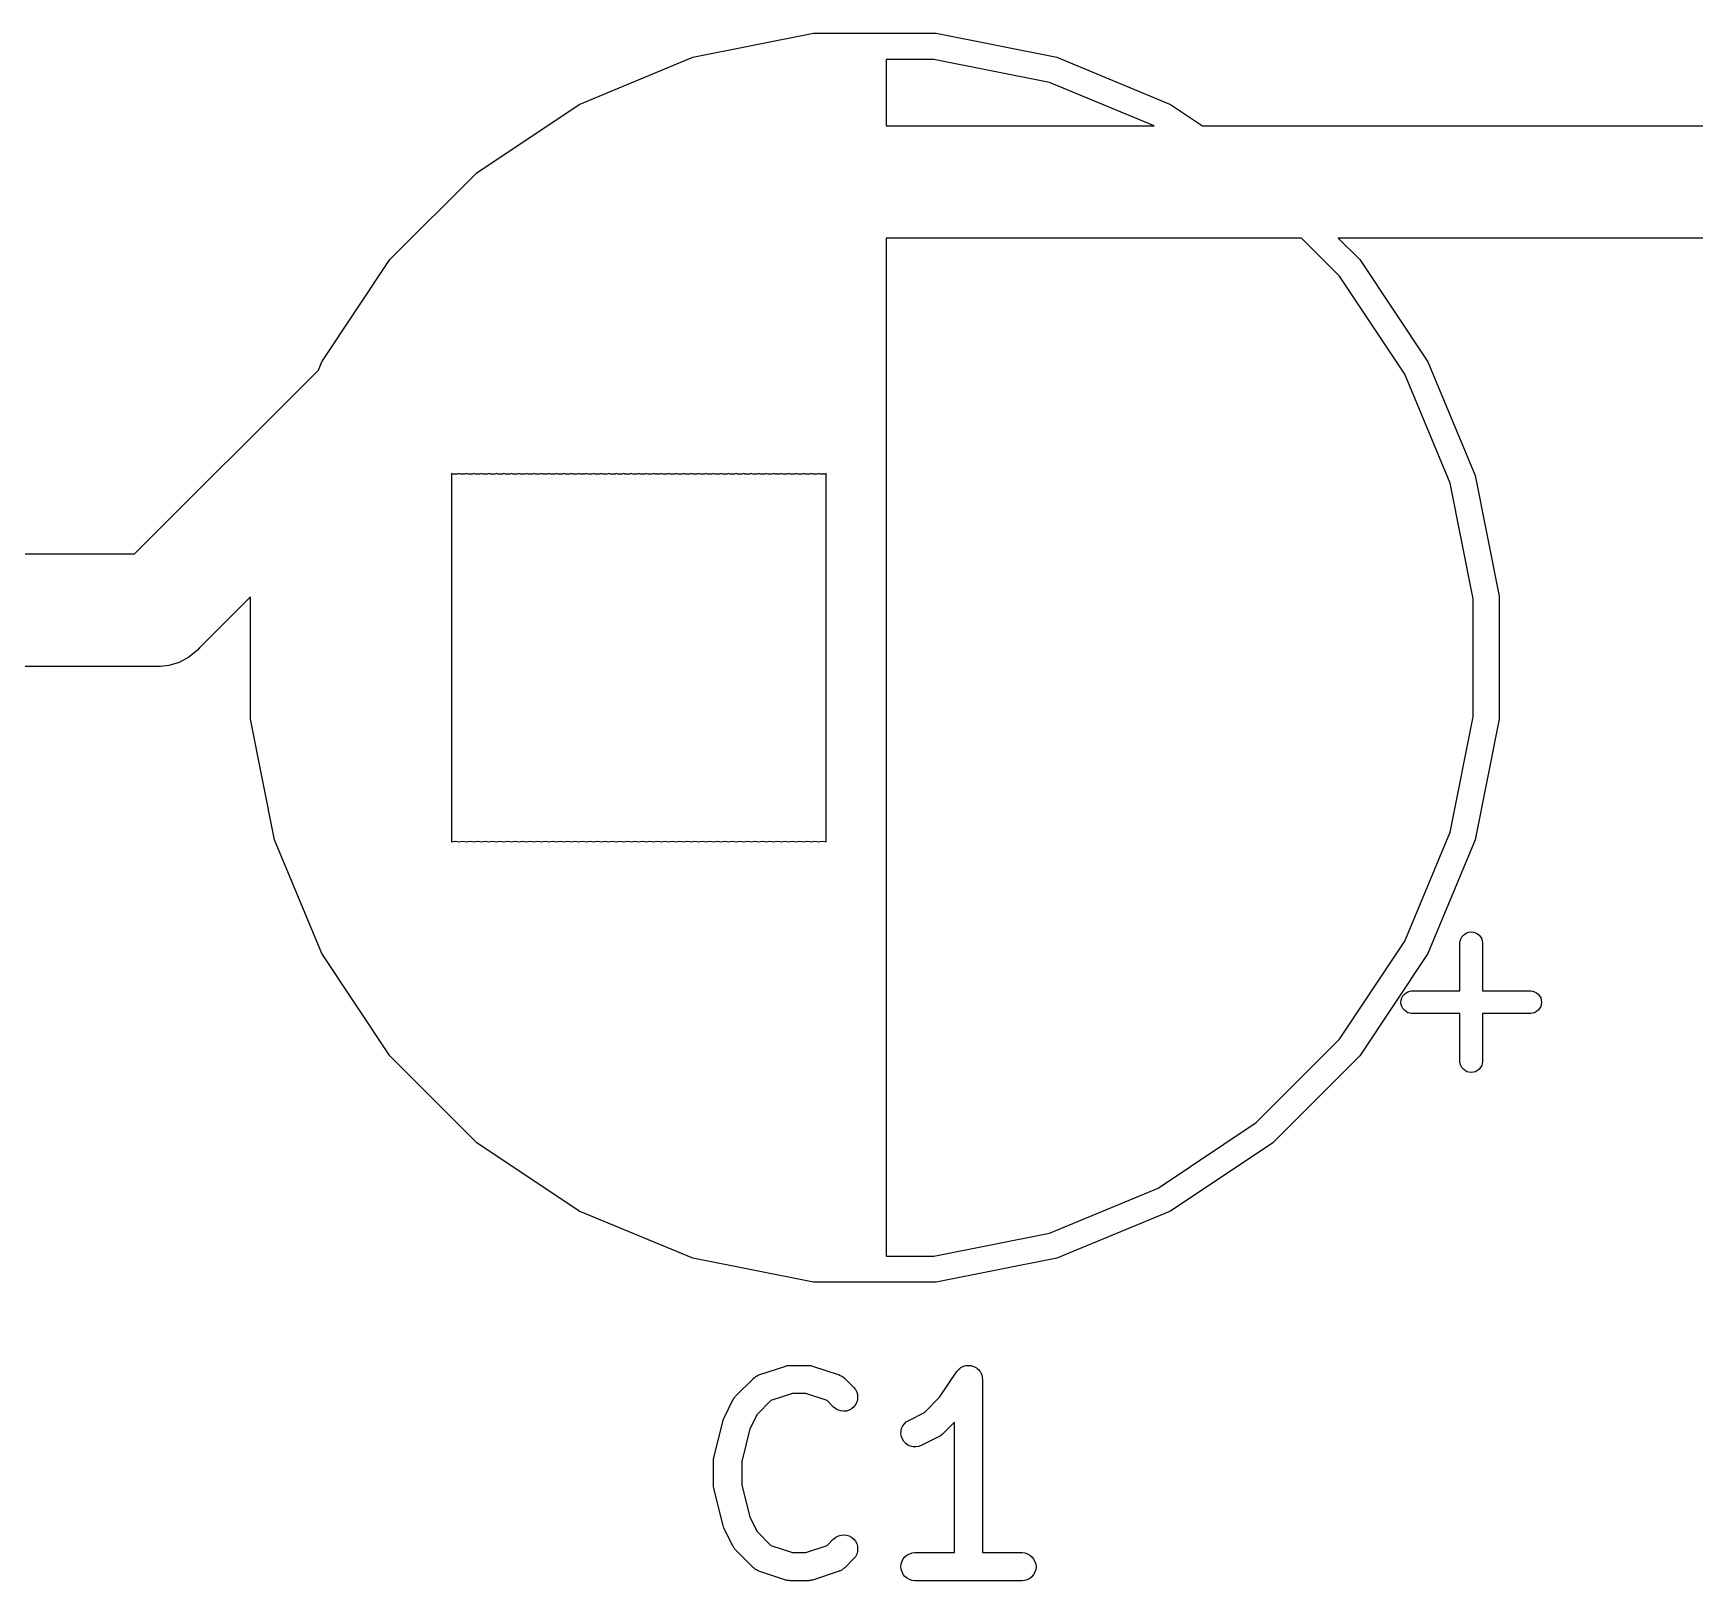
# Model space of a CAD drawing. Extents: x 104.3 to 159.2, y -93 to -16.3.
# Drawn here: x 115.67 to 124.54, y -78.08 to -69.82 of the extents above; entities that cross this region are included whole.
import ezdxf

# ---------------------------------------------------------------- set-up
doc = ezdxf.new("R2010")
doc.units = 0
doc.layers.add('BLACK', color=7, linetype='CONTINUOUS')

msp = doc.modelspace()

# ---------------------------------------------------------------- linework, layer by layer
at = {"layer": 'BLACK', "linetype": 'CONTINUOUS'}
for p, q in [((119.19, -69.9462), (119.834, -69.8181)), ((119.834, -69.8181), (120.49, -69.8181)), ((120.49, -69.8181), (121.134, -69.9462)), ((118.583, -70.1976), (119.19, -69.9462)), ((120.222, -69.9575), (120.222, -70.312)), ((120.477, -69.9575), (120.222, -69.9575)), ((121.094, -70.0802), (120.477, -69.9575)), ((121.134, -69.9462), (121.741, -70.1976)), ((121.653, -70.312), (121.094, -70.0802)), ((118.037, -70.5624), (118.583, -70.1976)), ((121.741, -70.1976), (121.912, -70.312)), ((120.222, -70.312), (121.653, -70.312)), ((121.912, -70.312), (124.844, -70.312)), ((117.572, -71.0268), (118.037, -70.5624)), ((120.222, -70.912), (120.222, -76.3465)), ((122.44, -70.912), (120.222, -70.912)), ((122.643, -71.1156), (122.44, -70.912)), ((124.953, -70.912), (122.637, -70.912)), ((122.637, -70.912), (122.752, -71.0268)), ((117.208, -71.5728), (117.572, -71.0268)), ((122.752, -71.0268), (123.116, -71.5728)), ((122.993, -71.6388), (122.643, -71.1156)), ((117.19, -71.6161), (117.208, -71.5728)), ((123.116, -71.5728), (123.368, -72.1795)), ((116.208, -72.598), (117.19, -71.6161)), ((123.234, -72.2202), (122.993, -71.6388)), ((117.909, -72.1711), (117.901, -72.1686)), ((117.901, -72.1686), (117.901, -74.1354)), ((117.921, -72.1723), (117.909, -72.1711)), ((117.933, -72.1711), (117.921, -72.1723)), ((117.941, -72.1686), (117.933, -72.1711)), ((117.949, -72.1711), (117.941, -72.1686)), ((117.961, -72.1723), (117.949, -72.1711)), ((117.973, -72.1711), (117.961, -72.1723)), ((117.981, -72.1686), (117.973, -72.1711)), ((117.989, -72.1711), (117.981, -72.1686)), ((118.001, -72.1723), (117.989, -72.1711)), ((118.013, -72.1711), (118.001, -72.1723)), ((118.021, -72.1686), (118.013, -72.1711)), ((118.029, -72.1711), (118.021, -72.1686)), ((118.041, -72.1723), (118.029, -72.1711)), ((118.053, -72.1711), (118.041, -72.1723)), ((118.061, -72.1686), (118.053, -72.1711)), ((118.069, -72.1711), (118.061, -72.1686)), ((118.081, -72.1723), (118.069, -72.1711)), ((118.093, -72.1711), (118.081, -72.1723)), ((118.101, -72.1686), (118.093, -72.1711)), ((118.109, -72.1711), (118.101, -72.1686)), ((118.121, -72.1723), (118.109, -72.1711)), ((118.133, -72.1711), (118.121, -72.1723)), ((118.141, -72.1686), (118.133, -72.1711)), ((118.149, -72.1711), (118.141, -72.1686)), ((118.161, -72.1723), (118.149, -72.1711)), ((118.173, -72.1711), (118.161, -72.1723)), ((118.181, -72.1686), (118.173, -72.1711)), ((118.189, -72.1711), (118.181, -72.1686)), ((118.201, -72.1723), (118.189, -72.1711)), ((118.213, -72.1711), (118.201, -72.1723)), ((118.221, -72.1686), (118.213, -72.1711)), ((118.229, -72.1711), (118.221, -72.1686)), ((118.241, -72.1723), (118.229, -72.1711)), ((118.253, -72.1711), (118.241, -72.1723)), ((118.261, -72.1686), (118.253, -72.1711)), ((118.269, -72.1711), (118.261, -72.1686)), ((118.281, -72.1723), (118.269, -72.1711)), ((118.293, -72.1711), (118.281, -72.1723)), ((118.301, -72.1686), (118.293, -72.1711)), ((118.309, -72.1711), (118.301, -72.1686)), ((118.321, -72.1723), (118.309, -72.1711)), ((118.333, -72.1711), (118.321, -72.1723)), ((118.341, -72.1686), (118.333, -72.1711)), ((118.349, -72.1711), (118.341, -72.1686)), ((118.361, -72.1723), (118.349, -72.1711)), ((118.373, -72.1711), (118.361, -72.1723)), ((118.381, -72.1686), (118.373, -72.1711)), ((118.389, -72.1711), (118.381, -72.1686)), ((118.401, -72.1723), (118.389, -72.1711)), ((118.413, -72.1711), (118.401, -72.1723)), ((118.421, -72.1686), (118.413, -72.1711)), ((118.429, -72.1711), (118.421, -72.1686)), ((118.441, -72.1723), (118.429, -72.1711)), ((118.453, -72.1711), (118.441, -72.1723)), ((118.461, -72.1686), (118.453, -72.1711)), ((118.469, -72.1711), (118.461, -72.1686)), ((118.481, -72.1723), (118.469, -72.1711)), ((118.493, -72.1711), (118.481, -72.1723)), ((118.501, -72.1686), (118.493, -72.1711)), ((118.509, -72.1711), (118.501, -72.1686)), ((118.521, -72.1723), (118.509, -72.1711)), ((118.533, -72.1711), (118.521, -72.1723)), ((118.541, -72.1686), (118.533, -72.1711)), ((118.549, -72.1711), (118.541, -72.1686)), ((118.561, -72.1723), (118.549, -72.1711)), ((118.573, -72.1711), (118.561, -72.1723)), ((118.581, -72.1686), (118.573, -72.1711)), ((118.589, -72.1711), (118.581, -72.1686)), ((118.601, -72.1723), (118.589, -72.1711)), ((118.613, -72.1711), (118.601, -72.1723)), ((118.621, -72.1686), (118.613, -72.1711)), ((118.629, -72.1711), (118.621, -72.1686)), ((118.641, -72.1723), (118.629, -72.1711)), ((118.653, -72.1711), (118.641, -72.1723)), ((118.661, -72.1686), (118.653, -72.1711)), ((118.669, -72.1711), (118.661, -72.1686)), ((118.681, -72.1723), (118.669, -72.1711)), ((118.693, -72.1711), (118.681, -72.1723)), ((118.701, -72.1686), (118.693, -72.1711)), ((118.709, -72.1711), (118.701, -72.1686)), ((118.721, -72.1723), (118.709, -72.1711)), ((118.733, -72.1711), (118.721, -72.1723)), ((118.741, -72.1686), (118.733, -72.1711)), ((118.749, -72.1711), (118.741, -72.1686)), ((118.761, -72.1723), (118.749, -72.1711)), ((118.773, -72.1711), (118.761, -72.1723)), ((118.781, -72.1686), (118.773, -72.1711)), ((118.789, -72.1711), (118.781, -72.1686)), ((118.801, -72.1723), (118.789, -72.1711)), ((118.813, -72.1711), (118.801, -72.1723)), ((118.821, -72.1686), (118.813, -72.1711)), ((118.829, -72.1711), (118.821, -72.1686)), ((118.841, -72.1723), (118.829, -72.1711)), ((118.853, -72.1711), (118.841, -72.1723)), ((118.861, -72.1686), (118.853, -72.1711)), ((118.869, -72.1711), (118.861, -72.1686)), ((118.881, -72.1723), (118.869, -72.1711)), ((118.893, -72.1711), (118.881, -72.1723)), ((118.901, -72.1686), (118.893, -72.1711)), ((118.909, -72.1711), (118.901, -72.1686)), ((118.921, -72.1723), (118.909, -72.1711)), ((118.933, -72.1711), (118.921, -72.1723)), ((118.941, -72.1686), (118.933, -72.1711)), ((118.949, -72.1711), (118.941, -72.1686)), ((118.961, -72.1723), (118.949, -72.1711)), ((118.973, -72.1711), (118.961, -72.1723)), ((118.981, -72.1686), (118.973, -72.1711)), ((118.989, -72.1711), (118.981, -72.1686)), ((119.001, -72.1723), (118.989, -72.1711)), ((119.013, -72.1711), (119.001, -72.1723)), ((119.021, -72.1686), (119.013, -72.1711)), ((119.029, -72.1711), (119.021, -72.1686)), ((119.041, -72.1723), (119.029, -72.1711)), ((119.053, -72.1711), (119.041, -72.1723)), ((119.061, -72.1686), (119.053, -72.1711)), ((119.069, -72.1711), (119.061, -72.1686)), ((119.081, -72.1723), (119.069, -72.1711)), ((119.093, -72.1711), (119.081, -72.1723)), ((119.101, -72.1686), (119.093, -72.1711)), ((119.109, -72.1711), (119.101, -72.1686)), ((119.121, -72.1723), (119.109, -72.1711)), ((119.133, -72.1711), (119.121, -72.1723)), ((119.141, -72.1686), (119.133, -72.1711)), ((119.149, -72.1711), (119.141, -72.1686)), ((119.161, -72.1723), (119.149, -72.1711)), ((119.173, -72.1711), (119.161, -72.1723)), ((119.181, -72.1686), (119.173, -72.1711)), ((119.189, -72.1711), (119.181, -72.1686)), ((119.201, -72.1723), (119.189, -72.1711)), ((119.213, -72.1711), (119.201, -72.1723)), ((119.221, -72.1686), (119.213, -72.1711)), ((119.229, -72.1711), (119.221, -72.1686)), ((119.241, -72.1723), (119.229, -72.1711)), ((119.253, -72.1711), (119.241, -72.1723)), ((119.261, -72.1686), (119.253, -72.1711)), ((119.269, -72.1711), (119.261, -72.1686)), ((119.281, -72.1723), (119.269, -72.1711)), ((119.293, -72.1711), (119.281, -72.1723)), ((119.301, -72.1686), (119.293, -72.1711)), ((119.309, -72.1711), (119.301, -72.1686)), ((119.321, -72.1723), (119.309, -72.1711)), ((119.333, -72.1711), (119.321, -72.1723)), ((119.341, -72.1686), (119.333, -72.1711)), ((119.349, -72.1711), (119.341, -72.1686)), ((119.361, -72.1723), (119.349, -72.1711)), ((119.373, -72.1711), (119.361, -72.1723)), ((119.381, -72.1686), (119.373, -72.1711)), ((119.389, -72.1711), (119.381, -72.1686)), ((119.401, -72.1723), (119.389, -72.1711)), ((119.413, -72.1711), (119.401, -72.1723)), ((119.421, -72.1686), (119.413, -72.1711)), ((119.429, -72.1711), (119.421, -72.1686)), ((119.441, -72.1723), (119.429, -72.1711)), ((119.453, -72.1711), (119.441, -72.1723)), ((119.462, -72.1685), (119.453, -72.1711)), ((119.47, -72.1711), (119.462, -72.1685)), ((119.482, -72.1723), (119.47, -72.1711)), ((119.494, -72.1711), (119.482, -72.1723)), ((119.502, -72.1686), (119.494, -72.1711)), ((119.51, -72.1711), (119.502, -72.1686)), ((119.522, -72.1723), (119.51, -72.1711)), ((119.534, -72.1711), (119.522, -72.1723)), ((119.542, -72.1686), (119.534, -72.1711)), ((119.55, -72.1711), (119.542, -72.1686)), ((119.562, -72.1723), (119.55, -72.1711)), ((119.574, -72.1711), (119.562, -72.1723)), ((119.582, -72.1686), (119.574, -72.1711)), ((119.59, -72.1711), (119.582, -72.1686)), ((119.602, -72.1723), (119.59, -72.1711)), ((119.614, -72.1711), (119.602, -72.1723)), ((119.622, -72.1686), (119.614, -72.1711)), ((119.63, -72.1711), (119.622, -72.1686)), ((119.642, -72.1723), (119.63, -72.1711)), ((119.654, -72.1711), (119.642, -72.1723)), ((119.662, -72.1686), (119.654, -72.1711)), ((119.67, -72.1711), (119.662, -72.1686)), ((119.682, -72.1723), (119.67, -72.1711)), ((119.694, -72.1711), (119.682, -72.1723)), ((119.702, -72.1686), (119.694, -72.1711)), ((119.71, -72.1711), (119.702, -72.1686)), ((119.722, -72.1723), (119.71, -72.1711)), ((119.734, -72.1711), (119.722, -72.1723)), ((119.742, -72.1686), (119.734, -72.1711)), ((119.75, -72.1711), (119.742, -72.1686)), ((119.762, -72.1723), (119.75, -72.1711)), ((119.774, -72.1711), (119.762, -72.1723)), ((119.782, -72.1686), (119.774, -72.1711)), ((119.79, -72.1711), (119.782, -72.1686)), ((119.802, -72.1723), (119.79, -72.1711)), ((119.814, -72.1711), (119.802, -72.1723)), ((119.822, -72.1686), (119.814, -72.1711)), ((119.83, -72.1711), (119.822, -72.1686)), ((119.842, -72.1723), (119.83, -72.1711)), ((119.854, -72.1711), (119.842, -72.1723)), ((119.862, -72.1686), (119.854, -72.1711)), ((119.87, -72.1711), (119.862, -72.1686)), ((119.882, -72.1723), (119.87, -72.1711)), ((119.894, -72.1711), (119.882, -72.1723)), ((119.902, -72.1686), (119.894, -72.1711)), ((119.902, -74.1354), (119.902, -72.1686)), ((119.902, -72.1686), (119.902, -72.1686)), ((123.357, -72.8374), (123.234, -72.2202)), ((123.368, -72.1795), (123.496, -72.8236)), ((113.091, -72.598), (116.208, -72.598)), ((116.828, -72.8261), (116.555, -73.0997)), ((116.828, -73.4804), (116.828, -72.8261)), ((123.357, -73.4666), (123.357, -72.8374)), ((123.496, -72.8236), (123.496, -73.4804)), ((116.545, -73.1112), (116.499, -73.1486)), ((116.555, -73.0997), (116.545, -73.1112)), ((116.317, -73.198), (113.169, -73.198)), ((116.332, -73.1994), (116.317, -73.198)), ((116.347, -73.198), (116.332, -73.1994)), ((116.391, -73.1937), (116.347, -73.198)), ((116.347, -73.198), (116.347, -73.198)), ((116.447, -73.1765), (116.391, -73.1937)), ((116.499, -73.1486), (116.447, -73.1765)), ((123.234, -74.0838), (123.357, -73.4666)), ((116.956, -74.1245), (116.828, -73.4804)), ((123.496, -73.4804), (123.368, -74.1245)), ((122.993, -74.6652), (123.234, -74.0838)), ((117.208, -74.7312), (116.956, -74.1245)), ((117.901, -74.1354), (117.909, -74.1329)), ((117.909, -74.1329), (117.921, -74.1317)), ((117.921, -74.1317), (117.933, -74.1329)), ((117.933, -74.1329), (117.941, -74.1354)), ((117.941, -74.1354), (117.949, -74.1329)), ((117.949, -74.1329), (117.961, -74.1317)), ((117.961, -74.1317), (117.973, -74.1329)), ((117.973, -74.1329), (117.981, -74.1354)), ((117.981, -74.1354), (117.989, -74.1329)), ((117.989, -74.1329), (118.001, -74.1317)), ((118.001, -74.1317), (118.013, -74.1329)), ((118.013, -74.1329), (118.021, -74.1354)), ((118.021, -74.1354), (118.029, -74.1329)), ((118.029, -74.1329), (118.041, -74.1317)), ((118.041, -74.1317), (118.053, -74.1329)), ((118.053, -74.1329), (118.061, -74.1354)), ((118.061, -74.1354), (118.069, -74.1329)), ((118.069, -74.1329), (118.081, -74.1317)), ((118.081, -74.1317), (118.093, -74.1329)), ((118.093, -74.1329), (118.101, -74.1354)), ((118.101, -74.1354), (118.109, -74.1329)), ((118.109, -74.1329), (118.121, -74.1317)), ((118.121, -74.1317), (118.133, -74.1329)), ((118.133, -74.1329), (118.141, -74.1354)), ((118.141, -74.1354), (118.149, -74.1329)), ((118.149, -74.1329), (118.161, -74.1317)), ((118.161, -74.1317), (118.173, -74.1329)), ((118.173, -74.1329), (118.181, -74.1354)), ((118.181, -74.1354), (118.189, -74.1329)), ((118.189, -74.1329), (118.201, -74.1317)), ((118.201, -74.1317), (118.213, -74.1329)), ((118.213, -74.1329), (118.221, -74.1354)), ((118.221, -74.1354), (118.229, -74.1329)), ((118.229, -74.1329), (118.241, -74.1317)), ((118.241, -74.1317), (118.253, -74.1329)), ((118.253, -74.1329), (118.261, -74.1354)), ((118.261, -74.1354), (118.269, -74.1329)), ((118.269, -74.1329), (118.281, -74.1317)), ((118.281, -74.1317), (118.293, -74.1329)), ((118.293, -74.1329), (118.301, -74.1354)), ((118.301, -74.1354), (118.309, -74.1329)), ((118.309, -74.1329), (118.321, -74.1317)), ((118.321, -74.1317), (118.333, -74.1329)), ((118.333, -74.1329), (118.341, -74.1354)), ((118.341, -74.1354), (118.349, -74.1329)), ((118.349, -74.1329), (118.361, -74.1317)), ((118.361, -74.1317), (118.373, -74.1329)), ((118.373, -74.1329), (118.381, -74.1354)), ((118.381, -74.1354), (118.389, -74.1329)), ((118.389, -74.1329), (118.401, -74.1317)), ((118.401, -74.1317), (118.413, -74.1329)), ((118.413, -74.1329), (118.421, -74.1354)), ((118.421, -74.1354), (118.429, -74.1329)), ((118.429, -74.1329), (118.441, -74.1317)), ((118.441, -74.1317), (118.453, -74.1329)), ((118.453, -74.1329), (118.461, -74.1354)), ((118.461, -74.1354), (118.469, -74.1329)), ((118.469, -74.1329), (118.481, -74.1317)), ((118.481, -74.1317), (118.493, -74.1329)), ((118.493, -74.1329), (118.501, -74.1354)), ((118.501, -74.1354), (118.509, -74.1329)), ((118.509, -74.1329), (118.521, -74.1317)), ((118.521, -74.1317), (118.533, -74.1329)), ((118.533, -74.1329), (118.541, -74.1354)), ((118.541, -74.1354), (118.549, -74.1329)), ((118.549, -74.1329), (118.561, -74.1317)), ((118.561, -74.1317), (118.573, -74.1329)), ((118.573, -74.1329), (118.581, -74.1354)), ((118.581, -74.1354), (118.589, -74.1329)), ((118.589, -74.1329), (118.601, -74.1317)), ((118.601, -74.1317), (118.613, -74.1329)), ((118.613, -74.1329), (118.621, -74.1354)), ((118.621, -74.1354), (118.629, -74.1329)), ((118.629, -74.1329), (118.641, -74.1317)), ((118.641, -74.1317), (118.653, -74.1329)), ((118.653, -74.1329), (118.661, -74.1354)), ((118.661, -74.1354), (118.669, -74.1329)), ((118.669, -74.1329), (118.681, -74.1317)), ((118.681, -74.1317), (118.693, -74.1329)), ((118.693, -74.1329), (118.701, -74.1354)), ((118.701, -74.1354), (118.709, -74.1329)), ((118.709, -74.1329), (118.721, -74.1317)), ((118.721, -74.1317), (118.733, -74.1329)), ((118.733, -74.1329), (118.741, -74.1354)), ((118.741, -74.1354), (118.749, -74.1329)), ((118.749, -74.1329), (118.761, -74.1317)), ((118.761, -74.1317), (118.773, -74.1329)), ((118.773, -74.1329), (118.781, -74.1354)), ((118.781, -74.1354), (118.789, -74.1329)), ((118.789, -74.1329), (118.801, -74.1317)), ((118.801, -74.1317), (118.813, -74.1329)), ((118.813, -74.1329), (118.821, -74.1354)), ((118.821, -74.1354), (118.829, -74.1329)), ((118.829, -74.1329), (118.841, -74.1317)), ((118.841, -74.1317), (118.853, -74.1329)), ((118.853, -74.1329), (118.861, -74.1354)), ((118.861, -74.1354), (118.869, -74.1329)), ((118.869, -74.1329), (118.881, -74.1317)), ((118.881, -74.1317), (118.893, -74.1329)), ((118.893, -74.1329), (118.901, -74.1354)), ((118.901, -74.1354), (118.909, -74.1329)), ((118.909, -74.1329), (118.921, -74.1317)), ((118.921, -74.1317), (118.933, -74.1329)), ((118.933, -74.1329), (118.941, -74.1354)), ((118.941, -74.1354), (118.949, -74.1329)), ((118.949, -74.1329), (118.961, -74.1317)), ((118.961, -74.1317), (118.973, -74.1329)), ((118.973, -74.1329), (118.981, -74.1354)), ((118.981, -74.1354), (118.989, -74.1329)), ((118.989, -74.1329), (119.001, -74.1317)), ((119.001, -74.1317), (119.013, -74.1329)), ((119.013, -74.1329), (119.021, -74.1354)), ((119.021, -74.1354), (119.029, -74.1329)), ((119.029, -74.1329), (119.041, -74.1317)), ((119.041, -74.1317), (119.053, -74.1329)), ((119.053, -74.1329), (119.061, -74.1354)), ((119.061, -74.1354), (119.069, -74.1329)), ((119.069, -74.1329), (119.081, -74.1317)), ((119.081, -74.1317), (119.093, -74.1329)), ((119.093, -74.1329), (119.101, -74.1354)), ((119.101, -74.1354), (119.109, -74.1329)), ((119.109, -74.1329), (119.121, -74.1317)), ((119.121, -74.1317), (119.133, -74.1329)), ((119.133, -74.1329), (119.141, -74.1354)), ((119.141, -74.1354), (119.149, -74.1329)), ((119.149, -74.1329), (119.161, -74.1317)), ((119.161, -74.1317), (119.173, -74.1329)), ((119.173, -74.1329), (119.181, -74.1354)), ((119.181, -74.1354), (119.189, -74.1329)), ((119.189, -74.1329), (119.201, -74.1317)), ((119.201, -74.1317), (119.213, -74.1329)), ((119.213, -74.1329), (119.221, -74.1354)), ((119.221, -74.1354), (119.229, -74.1329)), ((119.229, -74.1329), (119.241, -74.1317)), ((119.241, -74.1317), (119.253, -74.1329)), ((119.253, -74.1329), (119.261, -74.1354)), ((119.261, -74.1354), (119.269, -74.1329)), ((119.269, -74.1329), (119.281, -74.1317)), ((119.281, -74.1317), (119.293, -74.1329)), ((119.293, -74.1329), (119.301, -74.1354)), ((119.301, -74.1354), (119.309, -74.1329)), ((119.309, -74.1329), (119.321, -74.1317)), ((119.321, -74.1317), (119.333, -74.1329)), ((119.333, -74.1329), (119.341, -74.1354)), ((119.341, -74.1354), (119.349, -74.1329)), ((119.349, -74.1329), (119.361, -74.1317)), ((119.361, -74.1317), (119.373, -74.1329)), ((119.373, -74.1329), (119.381, -74.1354)), ((119.381, -74.1354), (119.389, -74.1329)), ((119.389, -74.1329), (119.401, -74.1317)), ((119.401, -74.1317), (119.413, -74.1329)), ((119.413, -74.1329), (119.421, -74.1354)), ((119.421, -74.1354), (119.429, -74.1329)), ((119.429, -74.1329), (119.441, -74.1317)), ((119.441, -74.1317), (119.453, -74.1329)), ((119.453, -74.1329), (119.462, -74.1355)), ((119.462, -74.1355), (119.47, -74.1329)), ((119.47, -74.1329), (119.482, -74.1317)), ((119.482, -74.1317), (119.494, -74.1329)), ((119.494, -74.1329), (119.502, -74.1354)), ((119.502, -74.1354), (119.51, -74.1329)), ((119.51, -74.1329), (119.522, -74.1317)), ((119.522, -74.1317), (119.534, -74.1329)), ((119.534, -74.1329), (119.542, -74.1354)), ((119.542, -74.1354), (119.55, -74.1329)), ((119.55, -74.1329), (119.562, -74.1317)), ((119.562, -74.1317), (119.574, -74.1329)), ((119.574, -74.1329), (119.582, -74.1354)), ((119.582, -74.1354), (119.59, -74.1329)), ((119.59, -74.1329), (119.602, -74.1317)), ((119.602, -74.1317), (119.614, -74.1329)), ((119.614, -74.1329), (119.622, -74.1354)), ((119.622, -74.1354), (119.63, -74.1329)), ((119.63, -74.1329), (119.642, -74.1317)), ((119.642, -74.1317), (119.654, -74.1329)), ((119.654, -74.1329), (119.662, -74.1354)), ((119.662, -74.1354), (119.67, -74.1329)), ((119.67, -74.1329), (119.682, -74.1317)), ((119.682, -74.1317), (119.694, -74.1329)), ((119.694, -74.1329), (119.702, -74.1354)), ((119.702, -74.1354), (119.71, -74.1329)), ((119.71, -74.1329), (119.722, -74.1317)), ((119.722, -74.1317), (119.734, -74.1329)), ((119.734, -74.1329), (119.742, -74.1354)), ((119.742, -74.1354), (119.75, -74.1329)), ((119.75, -74.1329), (119.762, -74.1317)), ((119.762, -74.1317), (119.774, -74.1329)), ((119.774, -74.1329), (119.782, -74.1354)), ((119.782, -74.1354), (119.79, -74.1329)), ((119.79, -74.1329), (119.802, -74.1317)), ((119.802, -74.1317), (119.814, -74.1329)), ((119.814, -74.1329), (119.822, -74.1354)), ((119.822, -74.1354), (119.83, -74.1329)), ((119.83, -74.1329), (119.842, -74.1317)), ((119.842, -74.1317), (119.854, -74.1329)), ((119.854, -74.1329), (119.862, -74.1354)), ((119.862, -74.1354), (119.87, -74.1329)), ((119.87, -74.1329), (119.882, -74.1317)), ((119.882, -74.1317), (119.894, -74.1329)), ((119.894, -74.1329), (119.902, -74.1354)), ((123.368, -74.1245), (123.116, -74.7312)), ((123.305, -74.6334), (123.314, -74.6259)), ((123.314, -74.6259), (123.324, -74.6203)), ((123.324, -74.6203), (123.335, -74.6169)), ((123.335, -74.6169), (123.347, -74.6157)), ((123.347, -74.6157), (123.359, -74.6169)), ((123.359, -74.6169), (123.37, -74.6203)), ((123.37, -74.6203), (123.381, -74.6259)), ((123.381, -74.6259), (123.39, -74.6334)), ((122.643, -75.1884), (122.993, -74.6652)), ((123.287, -74.6731), (123.288, -74.6642)), ((123.287, -74.931), (123.287, -74.6731)), ((123.288, -74.6642), (123.292, -74.6529)), ((123.292, -74.6529), (123.297, -74.6425)), ((123.297, -74.6425), (123.305, -74.6334)), ((123.39, -74.6334), (123.397, -74.6425)), ((123.397, -74.6425), (123.403, -74.6529)), ((123.403, -74.6529), (123.406, -74.6642)), ((123.406, -74.6642), (123.407, -74.6731)), ((123.407, -74.6731), (123.407, -74.931)), ((117.572, -75.2772), (117.208, -74.7312)), ((123.116, -74.7312), (122.752, -75.2772)), ((122.972, -74.991), (122.973, -74.9792)), ((122.973, -74.9792), (122.977, -74.9679)), ((122.977, -74.9679), (122.982, -74.9575)), ((122.982, -74.9575), (122.99, -74.9484)), ((122.99, -74.9484), (122.999, -74.9409)), ((122.999, -74.9409), (123.009, -74.9353)), ((123.009, -74.9353), (123.02, -74.9319)), ((123.02, -74.9319), (123.029, -74.931)), ((123.029, -74.931), (123.287, -74.931)), ((123.407, -74.931), (123.665, -74.931)), ((123.665, -74.931), (123.674, -74.9319)), ((123.674, -74.9319), (123.685, -74.9353)), ((123.685, -74.9353), (123.696, -74.9409)), ((123.696, -74.9409), (123.705, -74.9484)), ((123.705, -74.9484), (123.712, -74.9575)), ((123.712, -74.9575), (123.718, -74.9679)), ((123.718, -74.9679), (123.721, -74.9792)), ((123.721, -74.9792), (123.723, -74.991)), ((122.973, -75.0028), (122.972, -74.991)), ((122.977, -75.0141), (122.973, -75.0028)), ((122.982, -75.0245), (122.977, -75.0141)), ((122.99, -75.0336), (122.982, -75.0245)), ((122.999, -75.0411), (122.99, -75.0336)), ((123.009, -75.0467), (122.999, -75.0411)), ((123.02, -75.0501), (123.009, -75.0467)), ((123.029, -75.051), (123.02, -75.0501)), ((123.287, -75.051), (123.029, -75.051)), ((123.287, -75.3089), (123.287, -75.051)), ((123.665, -75.051), (123.407, -75.051)), ((123.407, -75.051), (123.407, -75.3089)), ((123.674, -75.0501), (123.665, -75.051)), ((123.685, -75.0467), (123.674, -75.0501)), ((123.696, -75.0411), (123.685, -75.0467)), ((123.705, -75.0336), (123.696, -75.0411)), ((123.712, -75.0245), (123.705, -75.0336)), ((123.718, -75.0141), (123.712, -75.0245)), ((123.721, -75.0028), (123.718, -75.0141)), ((123.723, -74.991), (123.721, -75.0028)), ((122.198, -75.6334), (122.643, -75.1884)), ((118.037, -75.7416), (117.572, -75.2772)), ((122.752, -75.2772), (122.287, -75.7416)), ((123.288, -75.3178), (123.287, -75.3089)), ((123.292, -75.3291), (123.288, -75.3178)), ((123.297, -75.3395), (123.292, -75.3291)), ((123.305, -75.3486), (123.297, -75.3395)), ((123.397, -75.3395), (123.39, -75.3486)), ((123.403, -75.3291), (123.397, -75.3395)), ((123.406, -75.3178), (123.403, -75.3291)), ((123.407, -75.3089), (123.406, -75.3178)), ((123.314, -75.3561), (123.305, -75.3486)), ((123.324, -75.3617), (123.314, -75.3561)), ((123.335, -75.3651), (123.324, -75.3617)), ((123.347, -75.3663), (123.335, -75.3651)), ((123.359, -75.3651), (123.347, -75.3663)), ((123.37, -75.3617), (123.359, -75.3651)), ((123.381, -75.3561), (123.37, -75.3617)), ((123.39, -75.3486), (123.381, -75.3561)), ((121.675, -75.983), (122.198, -75.6334)), ((118.583, -76.1064), (118.037, -75.7416)), ((122.287, -75.7416), (121.741, -76.1064)), ((121.094, -76.2238), (121.675, -75.983)), ((119.19, -76.3577), (118.583, -76.1064)), ((121.741, -76.1064), (121.134, -76.3577)), ((120.477, -76.3465), (121.094, -76.2238)), ((119.834, -76.4859), (119.19, -76.3577)), ((120.222, -76.3465), (120.477, -76.3465)), ((121.134, -76.3577), (120.49, -76.4859)), ((120.49, -76.4859), (119.834, -76.4859)), ((119.543, -76.9808), (119.686, -76.9332)), ((119.686, -76.9332), (119.687, -76.9329)), ((119.687, -76.9329), (119.691, -76.932)), ((119.691, -76.932), (119.695, -76.9308)), ((119.695, -76.9308), (119.698, -76.9305)), ((119.698, -76.9305), (119.701, -76.9299)), ((119.701, -76.9299), (119.705, -76.9298)), ((119.705, -76.9298), (119.71, -76.9294)), ((119.71, -76.9294), (119.805, -76.9294)), ((119.805, -76.9294), (119.806, -76.9294)), ((119.806, -76.9294), (119.81, -76.9299)), ((119.81, -76.9299), (119.814, -76.93)), ((119.814, -76.93), (119.817, -76.9307)), ((119.817, -76.9307), (119.82, -76.931)), ((119.82, -76.931), (119.824, -76.9323)), ((119.824, -76.9323), (119.829, -76.9332)), ((119.829, -76.9332), (119.971, -76.9808)), ((120.628, -76.9381), (120.634, -76.9348)), ((120.634, -76.9348), (120.641, -76.9328)), ((120.634, -76.9348), (120.634, -76.9348)), ((120.634, -76.9348), (120.634, -76.9348)), ((120.641, -76.9328), (120.648, -76.9307)), ((120.648, -76.9307), (120.655, -76.9301)), ((120.648, -76.9307), (120.648, -76.9307)), ((120.648, -76.9307), (120.648, -76.9307)), ((120.655, -76.9301), (120.663, -76.9294)), ((120.663, -76.9294), (120.663, -76.9294)), ((120.663, -76.9294), (120.67, -76.9301)), ((120.663, -76.9294), (120.663, -76.9294)), ((120.67, -76.9301), (120.677, -76.9309)), ((120.677, -76.9309), (120.677, -76.9309)), ((120.677, -76.9309), (120.677, -76.9309)), ((120.677, -76.9309), (120.684, -76.9331)), ((120.684, -76.9331), (120.691, -76.9352)), ((120.691, -76.9352), (120.691, -76.9353)), ((120.691, -76.9353), (120.691, -76.9353)), ((120.691, -76.9353), (120.697, -76.9386)), ((119.418, -77.0942), (119.514, -76.999)), ((119.514, -76.9982), (119.516, -76.9969)), ((119.514, -76.999), (119.514, -76.9982)), ((119.516, -76.9969), (119.518, -76.9953)), ((119.518, -76.9953), (119.522, -76.9923)), ((119.522, -76.9923), (119.526, -76.9891)), ((119.526, -76.9891), (119.528, -76.9881)), ((119.528, -76.9881), (119.53, -76.9868)), ((119.53, -76.9868), (119.534, -76.9847)), ((119.534, -76.9847), (119.539, -76.9824)), ((119.539, -76.9824), (119.541, -76.9817)), ((119.541, -76.9817), (119.543, -76.9808)), ((119.971, -76.9808), (119.972, -76.9812)), ((119.972, -76.9812), (119.974, -76.9821)), ((119.974, -76.9821), (119.977, -76.9828)), ((119.977, -76.9828), (119.981, -76.9852)), ((119.981, -76.9852), (119.986, -76.9873)), ((119.986, -76.9873), (119.987, -76.9886)), ((119.987, -76.9886), (119.989, -76.9897)), ((119.989, -76.9897), (119.993, -76.9929)), ((119.993, -76.9929), (119.998, -76.9959)), ((119.998, -76.9959), (119.999, -76.9976)), ((119.999, -76.9976), (120.001, -76.999)), ((120.001, -76.999), (120.048, -77.0466)), ((120.508, -77.0995), (120.6, -76.9628)), ((120.6, -76.9619), (120.605, -76.9565)), ((120.6, -76.962), (120.6, -76.9619)), ((120.6, -76.9628), (120.6, -76.962)), ((120.6, -76.962), (120.6, -76.962)), ((120.6, -76.962), (120.6, -76.962)), ((120.605, -76.9565), (120.61, -76.9508)), ((120.61, -76.9507), (120.615, -76.9462)), ((120.61, -76.9508), (120.61, -76.9507)), ((120.61, -76.9508), (120.61, -76.9508)), ((120.615, -76.9462), (120.621, -76.9416)), ((120.621, -76.9416), (120.628, -76.9381)), ((120.621, -76.9416), (120.621, -76.9416)), ((120.621, -76.9416), (120.621, -76.9416)), ((120.697, -76.9386), (120.704, -76.9422)), ((120.704, -76.9422), (120.704, -76.9422)), ((120.704, -76.9422), (120.704, -76.9423)), ((120.704, -76.9423), (120.709, -76.9466)), ((120.709, -76.9466), (120.715, -76.9515)), ((120.715, -76.9515), (120.715, -76.9516)), ((120.715, -76.9516), (120.715, -76.9516)), ((120.715, -76.9516), (120.72, -76.9571)), ((120.72, -76.9571), (120.724, -76.9629)), ((120.724, -76.9629), (120.724, -76.9629)), ((120.724, -76.9629), (120.725, -76.963)), ((120.725, -76.963), (120.728, -76.9694)), ((120.728, -76.9694), (120.731, -76.9758)), ((120.731, -76.9758), (120.731, -76.9759)), ((120.731, -76.9759), (120.731, -76.9759)), ((120.731, -76.9759), (120.733, -76.9824)), ((120.733, -76.9824), (120.736, -76.9898)), ((120.736, -76.9898), (120.736, -76.9899)), ((120.736, -76.9899), (120.736, -76.9899)), ((120.736, -76.9899), (120.736, -76.9972)), ((120.736, -76.9972), (120.737, -77.0044)), ((120.737, -77.0044), (120.737, -77.9294)), ((119.357, -77.2089), (119.404, -77.1137)), ((119.404, -77.1137), (119.405, -77.1128)), ((119.405, -77.1128), (119.407, -77.1092)), ((119.407, -77.1092), (119.409, -77.1055)), ((119.409, -77.1055), (119.411, -77.1031)), ((119.411, -77.1031), (119.413, -77.1005)), ((119.413, -77.1005), (119.416, -77.0975)), ((119.416, -77.0975), (119.418, -77.0942)), ((119.722, -77.0794), (119.607, -77.1176)), ((119.793, -77.0794), (119.722, -77.0794)), ((119.907, -77.1176), (119.793, -77.0794)), ((120.048, -77.0466), (120.049, -77.0473)), ((120.049, -77.0473), (120.058, -77.0588)), ((120.058, -77.0588), (120.065, -77.0718)), ((120.065, -77.0718), (120.069, -77.0858)), ((120.069, -77.0858), (120.07, -77.1004)), ((120.07, -77.1004), (120.069, -77.115)), ((120.427, -77.1808), (120.508, -77.0995)), ((119.533, -77.1917), (119.495, -77.2687)), ((119.607, -77.1176), (119.533, -77.1917)), ((119.942, -77.1527), (119.907, -77.1176)), ((119.954, -77.1619), (119.942, -77.1527)), ((119.967, -77.1689), (119.954, -77.1619)), ((119.981, -77.1731), (119.967, -77.1689)), ((119.995, -77.1746), (119.981, -77.1731)), ((120.01, -77.1732), (119.995, -77.1746)), ((120.024, -77.1691), (120.01, -77.1732)), ((120.037, -77.1622), (120.024, -77.1691)), ((120.048, -77.153), (120.037, -77.1622)), ((120.057, -77.1418), (120.048, -77.153)), ((120.064, -77.1289), (120.057, -77.1418)), ((120.069, -77.115), (120.064, -77.1289)), ((120.343, -77.223), (120.427, -77.1808)), ((119.304, -77.4148), (119.351, -77.2243)), ((119.351, -77.2233), (119.352, -77.2229)), ((119.351, -77.2243), (119.351, -77.2233)), ((119.352, -77.2226), (119.354, -77.2161)), ((119.352, -77.2229), (119.352, -77.2226)), ((119.354, -77.2161), (119.357, -77.2096)), ((119.357, -77.2093), (119.357, -77.2089)), ((119.357, -77.2096), (119.357, -77.2093)), ((119.495, -77.2687), (119.451, -77.4422)), ((120.301, -77.295), (120.302, -77.2804)), ((120.302, -77.2804), (120.305, -77.2661)), ((120.305, -77.2661), (120.311, -77.2528)), ((120.311, -77.2528), (120.32, -77.2409)), ((120.32, -77.2409), (120.33, -77.2308)), ((120.33, -77.2308), (120.343, -77.223)), ((120.587, -77.2331), (120.525, -77.2955)), ((120.587, -77.9294), (120.587, -77.2331)), ((120.304, -77.3095), (120.301, -77.295)), ((120.309, -77.3232), (120.304, -77.3095)), ((120.317, -77.3356), (120.309, -77.3232)), ((120.327, -77.3463), (120.317, -77.3356)), ((120.339, -77.3549), (120.327, -77.3463)), ((120.352, -77.361), (120.339, -77.3549)), ((120.366, -77.3644), (120.352, -77.361)), ((120.381, -77.365), (120.366, -77.3644)), ((120.395, -77.3627), (120.381, -77.365)), ((120.409, -77.3576), (120.395, -77.3627)), ((120.41, -77.3572), (120.409, -77.3576)), ((120.505, -77.3096), (120.41, -77.3572)), ((120.509, -77.3073), (120.505, -77.3096)), ((120.512, -77.3054), (120.509, -77.3073)), ((120.515, -77.3034), (120.512, -77.3054)), ((120.517, -77.3018), (120.515, -77.3034)), ((120.521, -77.2989), (120.517, -77.3018)), ((120.524, -77.2962), (120.521, -77.2989)), ((120.525, -77.2955), (120.524, -77.2962)), ((119.301, -77.4292), (119.302, -77.4233)), ((119.301, -77.4306), (119.301, -77.4292)), ((119.301, -77.4319), (119.301, -77.4306)), ((119.301, -77.433), (119.301, -77.4319)), ((119.301, -77.5758), (119.301, -77.433)), ((119.302, -77.4233), (119.303, -77.4174)), ((119.303, -77.4161), (119.304, -77.4148)), ((119.303, -77.4174), (119.303, -77.4161)), ((119.451, -77.4422), (119.451, -77.5666)), ((119.301, -77.5771), (119.301, -77.5758)), ((119.301, -77.5785), (119.301, -77.5771)), ((119.302, -77.5844), (119.301, -77.5785)), ((119.303, -77.5904), (119.302, -77.5844)), ((119.303, -77.5917), (119.303, -77.5904)), ((119.303, -77.593), (119.303, -77.5917)), ((119.304, -77.594), (119.303, -77.593)), ((119.351, -77.7845), (119.304, -77.594)), ((119.451, -77.5666), (119.495, -77.7401)), ((119.351, -77.7848), (119.351, -77.7845)), ((119.351, -77.7851), (119.351, -77.7848)), ((119.354, -77.7916), (119.351, -77.7851)), ((119.356, -77.7983), (119.354, -77.7916)), ((119.356, -77.7986), (119.356, -77.7983)), ((119.356, -77.7989), (119.356, -77.7986)), ((119.357, -77.7998), (119.356, -77.7989)), ((119.404, -77.8951), (119.357, -77.7998)), ((119.495, -77.7401), (119.533, -77.8171)), ((119.533, -77.8171), (119.607, -77.8912)), ((119.407, -77.8986), (119.404, -77.8951)), ((119.409, -77.9024), (119.407, -77.8986)), ((119.411, -77.9048), (119.409, -77.9024)), ((119.412, -77.9075), (119.411, -77.9048)), ((119.415, -77.9105), (119.412, -77.9075)), ((119.418, -77.9138), (119.415, -77.9105)), ((119.607, -77.8912), (119.722, -77.9294)), ((119.793, -77.9294), (119.907, -77.8912)), ((119.907, -77.8912), (119.942, -77.8561)), ((119.942, -77.8561), (119.943, -77.8554)), ((119.943, -77.8554), (119.954, -77.8462)), ((119.954, -77.8462), (119.967, -77.8395)), ((119.967, -77.8395), (119.982, -77.8354)), ((119.982, -77.8354), (119.996, -77.8341)), ((119.996, -77.8341), (120.011, -77.8357)), ((120.011, -77.8357), (120.025, -77.8401)), ((120.025, -77.8401), (120.037, -77.8471)), ((120.037, -77.8471), (120.049, -77.8565)), ((120.049, -77.8565), (120.058, -77.8679)), ((120.058, -77.8679), (120.065, -77.8808)), ((120.065, -77.8808), (120.069, -77.8948)), ((120.069, -77.8948), (120.07, -77.9094)), ((120.07, -77.9094), (120.069, -77.924)), ((119.418, -77.9146), (119.418, -77.9138)), ((119.514, -78.0098), (119.418, -77.9146)), ((119.722, -77.9294), (119.793, -77.9294)), ((120.048, -77.9622), (120.001, -78.0098)), ((120.058, -77.9509), (120.048, -77.9622)), ((120.065, -77.938), (120.058, -77.9509)), ((120.069, -77.924), (120.065, -77.938)), ((120.301, -78.0039), (120.303, -77.9893)), ((120.303, -77.9893), (120.307, -77.9753)), ((120.307, -77.9753), (120.314, -77.9624)), ((120.314, -77.9624), (120.323, -77.9512)), ((120.323, -77.9512), (120.335, -77.9419)), ((120.335, -77.9419), (120.348, -77.935)), ((120.348, -77.935), (120.362, -77.9308)), ((120.362, -77.9308), (120.376, -77.9294)), ((120.376, -77.9294), (120.587, -77.9294)), ((120.737, -77.9294), (120.948, -77.9294)), ((120.948, -77.9294), (120.949, -77.9294)), ((120.949, -77.9294), (120.963, -77.931)), ((120.963, -77.931), (120.977, -77.9354)), ((120.977, -77.9354), (120.99, -77.9425)), ((120.99, -77.9425), (121.001, -77.9519)), ((121.001, -77.9519), (121.01, -77.9633)), ((121.01, -77.9633), (121.017, -77.9763)), ((121.017, -77.9763), (121.021, -77.9903)), ((121.021, -77.9903), (121.023, -78.0049)), ((119.515, -78.0112), (119.514, -78.0098)), ((119.517, -78.0128), (119.515, -78.0112)), ((119.521, -78.0158), (119.517, -78.0128)), ((119.525, -78.0191), (119.521, -78.0158)), ((119.527, -78.0201), (119.525, -78.0191)), ((119.529, -78.0214), (119.527, -78.0201)), ((119.533, -78.0236), (119.529, -78.0214)), ((119.538, -78.026), (119.533, -78.0236)), ((119.54, -78.0266), (119.538, -78.026)), ((119.542, -78.0276), (119.54, -78.0266)), ((119.543, -78.0279), (119.542, -78.0276)), ((119.686, -78.0755), (119.543, -78.0279)), ((119.69, -78.0765), (119.686, -78.0755)), ((119.694, -78.0777), (119.69, -78.0765)), ((119.697, -78.0781), (119.694, -78.0777)), ((119.7, -78.0788), (119.697, -78.0781)), ((119.704, -78.0789), (119.7, -78.0788)), ((119.709, -78.0794), (119.704, -78.0789)), ((119.71, -78.0794), (119.709, -78.0794)), ((119.805, -78.0794), (119.71, -78.0794)), ((119.809, -78.079), (119.805, -78.0794)), ((119.813, -78.0789), (119.809, -78.079)), ((119.816, -78.0783), (119.813, -78.0789)), ((119.819, -78.078), (119.816, -78.0783)), ((119.823, -78.0767), (119.819, -78.078)), ((119.828, -78.0759), (119.823, -78.0767)), ((119.829, -78.0755), (119.828, -78.0759)), ((119.971, -78.0279), (119.829, -78.0755)), ((119.973, -78.027), (119.971, -78.0279)), ((119.976, -78.0264), (119.973, -78.027)), ((119.98, -78.024), (119.976, -78.0264)), ((119.985, -78.022), (119.98, -78.024)), ((119.987, -78.0207), (119.985, -78.022)), ((119.989, -78.0197), (119.987, -78.0207)), ((119.993, -78.0165), (119.989, -78.0197)), ((119.997, -78.0135), (119.993, -78.0165)), ((119.998, -78.0119), (119.997, -78.0135)), ((120, -78.0105), (119.998, -78.0119)), ((120.001, -78.0098), (120, -78.0105)), ((120.303, -78.0184), (120.301, -78.0039)), ((120.307, -78.0325), (120.303, -78.0184)), ((120.314, -78.0454), (120.307, -78.0325)), ((120.323, -78.0569), (120.314, -78.0454)), ((120.334, -78.0663), (120.323, -78.0569)), ((120.347, -78.0733), (120.334, -78.0663)), ((120.361, -78.0777), (120.347, -78.0733)), ((120.375, -78.0794), (120.361, -78.0777)), ((120.376, -78.0794), (120.375, -78.0794)), ((120.948, -78.0794), (120.376, -78.0794)), ((120.962, -78.078), (120.948, -78.0794)), ((120.976, -78.0737), (120.962, -78.078)), ((120.989, -78.0668), (120.976, -78.0737)), ((121.001, -78.0576), (120.989, -78.0668)), ((121.01, -78.0463), (121.001, -78.0576)), ((121.017, -78.0334), (121.01, -78.0463)), ((121.021, -78.0195), (121.017, -78.0334)), ((121.023, -78.0049), (121.021, -78.0195))]:
    msp.add_line(p, q, dxfattribs=at)

doc.saveas('drawing.dxf')
